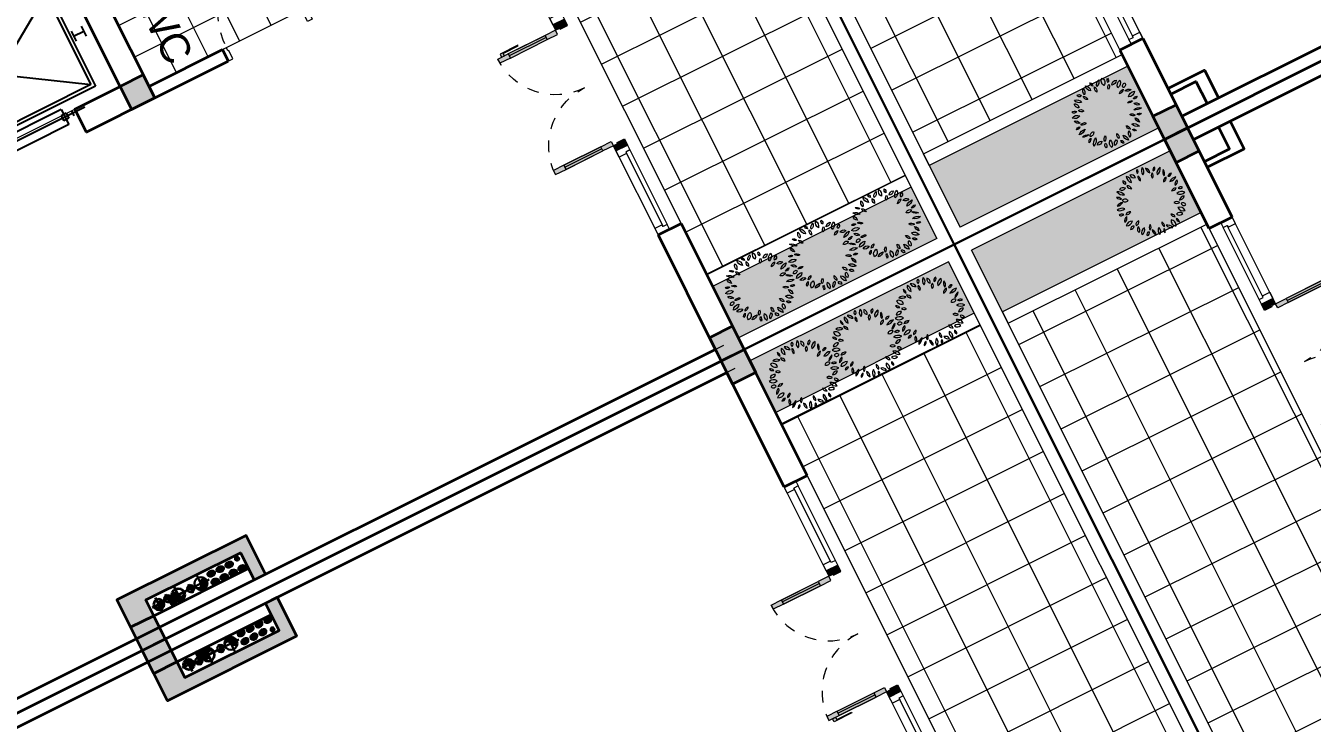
# Model space of a CAD drawing. Header units: millimetres. Extents: x 567980 to 569372, y 2065777 to 2066674.
# Drawn here: x 568869.98 to 568880.93, y 2066361.73 to 2066367.67 of the extents above; entities that cross this region are included whole.
import ezdxf
from ezdxf.enums import TextEntityAlignment as Align

# ---------------------------------------------------------------- set-up
doc = ezdxf.new("R2010")
doc.units = ezdxf.units.MM
for name, pattern in [('ACAD_ISO03W100', [30, 12, -18]), ('CENTER', [3, 1.5, -0.5, 0.5, -0.5]), ('CENTER2', [1.125, 0.75, -0.125, 0.125, -0.125]), ('CONTINOUS', [0]), ('DIVIDEX22', [1.25, 0.625, -0.25, 0, -0.125, 0, -0.25]), ('HIDDEN', [0.75, 0.5, -0.25]), ('PHANTOM2', [1.25, 0.625, -0.125, 0.125, -0.125, 0.125, -0.125]), ('PHANTOM3', [1.5, 0.625, -0.125, 0.125, -0.125, 0.125, -0.125, 0.125, -0.125])]:
    doc.linetypes.add(name, pattern=pattern)
for name, color, linetype, lineweight in [('A-CAY', 76, 'Continuous', 13), ('A-COT VACH', 2, 'Continuous', 35), ('A-CUA', 25, 'Continuous', 5), ('A-DIM', 251, 'Continuous', 15), ('A-HATCH', 251, 'Continuous', 5), ('A-NET THAY', 125, 'Continuous', 18), ('A-NOI THAT', 44, 'Continuous', 9), ('A-TEXT', 7, 'Continuous', 18), ('A-TRUC', 250, 'CENTER', 5), ('A-TUONG', 255, 'Continuous', 35), ('boDnv', 54, 'Continuous', 25), ('N1.1-CN', 4, 'CONTINOUS', 35), ('N1.3-TN', 6, 'CENTER2', 35), ('N1.4-TP', 4, 'PHANTOM2', 35), ('N1.5-TH', 2, 'PHANTOM3', 30), ('N1.6-NM', 3, 'DIVIDEX22', 30), ('N4-OTHER1', 143, 'CONTINOUS', 15)]:
    doc.layers.add(name, color=color, linetype=linetype, lineweight=lineweight)
for name, color, linetype in [('A-NOITHAT', 252, 'Continuous'), ('ChiaLo', 128, 'CENTER'), ('LoLK', 6, 'Continuous'), ('M-CD', 40, 'ACAD_ISO03W100'), ('M-Control', 170, 'CENTER2'), ('M-RP', 140, 'Continuous')]:
    doc.layers.add(name, color=color, linetype=linetype)
doc.styles.add('A1-arial', font='arial.ttf')

# ---------------------------------------------------------------- blocks, each defined once
blk = doc.blocks.new('NEN')
at = {"layer": 'ChiaLo', "ltscale": 5}
for points in [[(196.2286929873517, -37.51924213254824), (148.3875859034015, 58.1347281509079)], [(162.5193001752486, -14.83115650177933), (196.9527133479714, 2.390633686212823)]]:
    blk.add_lwpolyline(points, dxfattribs=at)
at = {"layer": 'LoLK'}
for points in [[(196.9527133480879, 2.390633686445653), (194.268797994242, 7.756879894528538), (177.7228721840074, -0.5185257804114372), (180.4067875377368, -5.884771988261491)], [(199.6366287023993, -2.975612522335723), (196.9527133483207, 2.390633686445653), (180.406787537504, -5.884771988261491), (183.0907028915826, -11.25101819704287)], [(180.4067875376204, -5.884771988727152), (177.7228721836582, -0.5185257794801146), (159.8353848214028, -9.464910292997956), (162.5193001751322, -14.83115650201216)], [(180.4067875377368, -5.884771988959983), (162.5193001754815, -14.83115650177933), (165.2032155293273, -20.19740271032788), (183.0907028914662, -11.2510181972757)]]:
    blk.add_lwpolyline(points, close=True, dxfattribs=at)
blk = doc.blocks.new('NEN NO1')
at = {"layer": 'LoLK'}
for points in [[(-31.6354118231684, 38.49999999743886), (-37.63541182246991, 38.49999999743886), (-37.6354118231684, 19.99999999743886), (-31.63541182386689, 19.99999999743886)], [(-25.63541182293557, 38.49999999767169), (-31.6354118231684, 38.49999999767169), (-31.63541182409972, 19.99999999720603), (-25.63541182386689, 19.9999999969732)], [(-31.63541182340123, 19.99999999720603), (-37.63541182409972, 19.99999999743886), (-37.63541182433255, -2.328306436538696e-09), (-31.63541182409972, -3.026798367500305e-09)], [(-31.6354118231684, 19.99999999720603), (-31.63541182433255, -2.561137080192566e-09), (-25.63541182456538, -2.793967723846436e-09), (-25.63541182386689, 19.9999999969732)]]:
    blk.add_lwpolyline(points, close=True, dxfattribs=at)
blk = doc.blocks.new('*U308')
h = blk.add_hatch(color=253)
h.dxf.hatch_style = 1
h.paths.add_polyline_path([(50.00000000000001, 449.9999999999998), (89.99999999999999, 449.9999999999998), (89.99999999999999, 549.9999999999998), (50.00000000000001, 549.9999999999998)])
h.paths.add_polyline_path([(50, 100), (90, 100), (90, 0), (50, 0)])
h = blk.add_hatch(color=253)
h.dxf.hatch_style = 1
h.paths.add_polyline_path([(1150, 100), (1110, 100), (1110, 0), (1150, 0)])
h.paths.add_polyline_path([(1150, 450), (1110, 450), (1110, 550), (1150, 550)])
h = blk.add_hatch(color=254)
h.dxf.hatch_style = 1
h.paths.add_polyline_path([(21.73011238398612, 344.5156181119089), (21.73011238398612, 514.1349438079922), (50.00000000000001, 514.1349438079922), (50.00000000000001, 485.8650561920074), (27.38408990719472, 485.8650561920074), (27.38408990719472, 344.5156181119089)])
h = blk.add_hatch(color=254)
h.dxf.hatch_style = 1
h.paths.add_polyline_path([(50.00000000000001, 449.9999999999998), (89.99999999999999, 449.9999999999998), (90, 100), (50, 100)])
h = blk.add_hatch(color=254)
h.dxf.hatch_style = 1
h.paths.add_polyline_path([(1110, 450), (1150, 450), (1150, 100), (1110, 100)])
h = blk.add_hatch(color=253)
h.dxf.hatch_style = 1
h.paths.add_polyline_path([(0, 0), (50, 0), (50, -40), (60, -40), (60, -110.0000000000004), (0, -110.0000000000004)])
h = blk.add_hatch(color=253)
h.dxf.hatch_style = 1
h.paths.add_polyline_path([(1200, 0), (1150, 0), (1150, -40), (1140, -40), (1140, -110.0000000000004), (1200, -110.0000000000004)])
at = {"linetype": 'Continuous'}
blk.add_line((70, 100), (69.99999999999999, 449.9999999999998), dxfattribs=at)
for p, q in [((89.99999999999999, 449.9999999999998), (90, 100)), ((1110, 450), (1110, 100)), ((1130, 100), (1130, 450))]:
    blk.add_line(p, q)
for points in [[(50.00000000000001, 449.9999999999998), (89.99999999999999, 449.9999999999998), (89.99999999999999, 549.9999999999998), (50.00000000000001, 549.9999999999998), (50.00000000000001, 449.9999999999998)], [(1150, 450), (1110, 450), (1110, 550), (1150, 550), (1150, 450)], [(50.00000000000001, 452.9059272893353), (50, 100)], [(1150, 452.9059272893355), (1150, 100)], [(50, 100), (90, 100), (90, 0), (50, 0), (50, 100)], [(1150, 100), (1110, 100), (1110, 0), (1150, 0), (1150, 100)]]:
    blk.add_lwpolyline(points)
at = {"linetype": 'HIDDEN', "ltscale": 30}
for points in [[(599.9999999999999, 0, 0.4142135623730951), (50, 549.9999999999999, 0.4142135623730951)], [(599.9999999999999, 0, -0.4142135623730951), (1150, 550.0000000000003, -0.4142135623730951)]]:
    blk.add_lwpolyline(points, format="xyb", dxfattribs=at)
for points in [[(21.73011238398612, 344.5156181119089), (21.73011238398612, 514.1349438079922), (50.00000000000001, 514.1349438079922), (50.00000000000001, 485.8650561920074), (27.38408990719472, 485.8650561920074), (27.38408990719472, 344.5156181119089)], [(50.00000000000001, 449.9999999999998), (89.99999999999999, 449.9999999999998), (90, 100), (50, 100)], [(1110, 450), (1150, 450), (1150, 100), (1110, 100)], [(0, 0), (50, 0), (50, -40), (60, -40), (60, -110.0000000000004), (0, -110.0000000000004)], [(1200, 0), (1150, 0), (1150, -40), (1140, -40), (1140, -110.0000000000004), (1200, -110.0000000000004)]]:
    blk.add_lwpolyline(points, close=True)
blk = doc.blocks.new('*U295')
at = {"ltscale": 10}
for p, q in [((800, 0), (0, 0)), ((755, -70), (45, -70)), ((755, -110), (45, -110))]:
    blk.add_line(p, q, dxfattribs=at)
for points in [[(0, -110), (45, -110), (45, -70), (60, -70), (60, 0), (0, 0)], [(800, -110), (755, -110), (755, -70), (740, -70), (740, 0), (800, 0)]]:
    blk.add_lwpolyline(points, close=True, dxfattribs=at)
blk = doc.blocks.new('AP11B2')
at = {"layer": 'A-NOITHAT'}
for p, q in [((359.9999999990687, 1491.603832304019), (-360.0000000009313, 1491.603832304019)), ((-360.0000000009313, 1341.603832304019), (-360.0000000009313, 1491.603832304019)), ((359.9999999990687, 1341.603832304019), (359.9999999990687, 1491.603832304019)), ((557.9627270745113, 1416.603832304019), (-568.2546845125034, 1416.603832304019)), ((-435.0000000009313, 1391.603832304027), (-435.0000000009313, 1441.603832304019)), ((-385.0000000009313, 1391.603832304027), (-385.0000000009313, 1441.603832304019)), ((-335.0000000009313, 1441.603832304019), (-385.0000000009313, 1441.603832304019)), ((-335.0000000009313, 1391.603832304027), (-385.0000000009313, 1391.603832304027)), ((-335.0000000009313, 1391.603832304027), (-335.0000000009313, 1441.603832304019)), ((384.9999999990687, 1441.603832304019), (334.9999999990687, 1441.603832304019)), ((334.9999999990687, 1391.603832304027), (334.9999999990687, 1441.603832304019)), ((384.9999999990687, 1391.603832304027), (334.9999999990687, 1391.603832304027)), ((384.9999999990687, 1391.603832304027), (384.9999999990687, 1441.603832304019)), ((434.9999999990687, 1391.603832304027), (434.9999999990687, 1441.603832304019)), ((-725.0000000009313, 166.1255714344661), (-725.0000000009313, 1291.603832304019)), ((724.9999999990687, 1291.603832304019), (-725.0000000009313, 1291.603832304019)), ((-695.0000000009313, 366.1255714344516), (-695.0000000009313, 1261.603832304019)), ((694.9999999990687, 1261.603832304019), (-695.0000000009313, 1261.603832304019)), ((694.9999999990687, 366.1255714344516), (-695.0000000009313, 1261.603832304019)), ((-695.0000000009313, 366.1255714344516), (694.9999999990687, 1261.603832304019)), ((359.9999999990687, 1341.603832304019), (-360.0000000009313, 1341.603832304019)), ((694.9999999990687, 366.1255714344516), (694.9999999990687, 1261.603832304019)), ((724.9999999990687, 166.1255714344588), (724.9999999990687, 1291.603832304019)), ((-850.0000000009313, 757.1255714344661), (-850.0000000009313, 857.1255714344661)), ((-750.0000000009313, 807.1255714344588), (-850.0000000009313, 807.1255714344588)), ((-750.0000000009313, 757.1255714344661), (-750.0000000009313, 857.1255714344661)), ((749.9999999990687, 757.1255714344661), (749.9999999990687, 857.1255714344661)), ((749.9999999990687, 807.1255714344588), (849.9999999990687, 807.1255714344516)), ((849.9999999990687, 757.1255714344661), (849.9999999990687, 857.1255714344661)), ((-360.0000000009313, 366.1255714344516), (-695.0000000009313, 366.1255714344516)), ((-420.0000000009313, 246.1255714344588), (-420.0000000009313, 366.1255714344516)), ((-360.0000000009313, 246.1255714344588), (-360.0000000009313, 366.1255714344516)), ((694.9999999990687, 366.1255714344516), (359.9999999990687, 366.1255714344516)), ((359.9999999990687, 246.1255714344516), (359.9999999990687, 366.1255714344516)), ((419.9999999990687, 246.1255714344516), (419.9999999990687, 366.1255714344516)), ((-360.0000000009313, 246.1255714344588), (-420.0000000009313, 246.1255714344588)), ((419.9999999990687, 246.1255714344516), (359.9999999990687, 246.1255714344516)), ((724.9999999990687, 166.1255714344588), (-725.0000000009313, 166.1255714344661)), ((417.3913043467328, 226.1255714344588), (-417.3913043485954, 226.1255714344661)), ((-417.3913043485954, 186.1255714344588), (-417.3913043485954, 226.1255714344661)), ((417.3913043467328, 186.1255714344516), (-417.3913043485954, 186.1255714344588)), ((-9.313225746154785e-10, 186.1255714344516), (-9.313225746154785e-10, 226.1255714344661)), ((417.3913043467328, 186.1255714344516), (417.3913043467328, 226.1255714344588)), ((417.3913043467328, 79.48334088382398), (-417.3913043485954, 79.48334088382398)), ((-417.3913043485954, 39.48334088382398), (-417.3913043485954, 79.48334088382398)), ((417.3913043467328, 39.48334088382398), (-417.3913043485954, 39.48334088382398)), ((-407.3913043476641, -66.86999999999534), (-407.3913043476641, 25)), ((-367.3913043485954, 25), (-407.3913043476641, 25)), ((-357.3913043485954, -15), (-357.3913043485954, 15)), ((-9.313225746154785e-10, 39.48334088382398), (-9.313225746154785e-10, 79.48334088382398)), ((357.3913043467328, -15), (357.3913043467328, 15)), ((407.3913043458015, 25), (367.3913043467328, 25)), ((407.3913043458015, -66.86999999999534), (407.3913043458015, 25)), ((417.3913043467328, 39.48334088382398), (417.3913043467328, 79.48334088382398)), ((-387.3913043485954, -76.86999999999534), (-397.3913043485954, -76.86999999999534)), ((-377.3913043476641, -66.86999999999534), (-377.3913043476641, -24.99999999999272)), ((-367.3913043485954, -24.99999999999272), (-377.3913043476641, -24.99999999999272)), ((377.3913043458015, -24.99999999999272), (367.3913043467328, -24.99999999999272)), ((377.3913043458015, -66.86999999999534), (377.3913043458015, -24.99999999999272)), ((397.3913043467328, -76.86999999999534), (387.3913043467328, -76.86999999999534))]:
    blk.add_line(p, q, dxfattribs=at)
for centre, start, end in [((-367.3913043485954, 15), 0, 90), ((367.3913043467328, 15), 90, 180), ((-397.3913043485954, -66.86999999999534), 180, 270), ((-387.3913043485954, -66.86999999999534), 270, 0), ((-367.3913043485954, -15), 270, 0), ((367.3913043467328, -15), 180, 270), ((387.3913043467328, -66.86999999999534), 180, 270), ((397.3913043467328, -66.86999999999534), 270, 0)]:
    blk.add_arc(centre, 10, start, end, dxfattribs=at)
for p in [(-900.0000000009313, 0), (899.9999999990687, 0)]:
    blk.add_point(p, dxfattribs=at)
blk = doc.blocks.new('*U306')
blk.add_line((69.99999999999977, -100.0000000000002), (69.99999999999842, -866.6666666666034))
for points in [[(2.273736754828163e-13, 146.666666692162), (60.00000000000045, 146.6666666921618), (60.00000000000023, 39.99999999999983), (50.00000000000023, 39.99999999999986), (50, -1.13686837721616e-13), (0, 0)], [(1066.666666666604, 146.6666666921603), (1006.666666666603, 146.6666666921606), (1006.666666666603, 39.99999999999834), (1016.666666666603, 39.99999999999832), (1016.666666666603, -1.687216023459315e-12), (1066.666666666603, -1.829324570611335e-12)], [(50, -1.13686837721616e-13), (49.99999999999797, -966.666666666604), (89.99999999999797, -966.6666666666038), (90, -2.273736754432321e-13)], [(50, -100.0000000000002), (89.99999999999977, -100.0000000000003), (89.99999999999842, -866.6666666666038), (49.99999999999842, -866.6666666666038)]]:
    blk.add_lwpolyline(points, close=True)
at = {"linetype": 'HIDDEN'}
blk.add_arc((50, -1.13686837721616e-13), 966.666666666604, 270, 7.802421844452399e-15, dxfattribs=at)
blk = doc.blocks.new('cot 220')
at = {"layer": 'A-COT VACH'}
h = blk.add_hatch(color=256, dxfattribs=at)
h.dxf.hatch_style = 1
h.paths.add_polyline_path([(110.0000037951395, 109.9999999980937), (-109.9999962048605, 109.9999999980937), (-109.9999962048605, -110.0000000019063), (110.0000037951395, -110.0000000019063)])
blk.add_lwpolyline([(-109.9999962048605, -110.0000000019063), (110.0000037951395, -110.0000000019063), (110.0000037951395, 109.9999999980937), (-109.9999962048605, 109.9999999980937)], close=True, dxfattribs=at)
blk = doc.blocks.new('N-ONGDUNG')
at = {"layer": 'N4-OTHER1', "ltscale": 10}
h = blk.add_hatch(dxfattribs=at)
h.set_pattern_fill('ANSI31', color=256, scale=36.00000000004761, angle=-90.00000000000001, style=0)
h.set_pattern_definition([(314.9999999999999, (39548.85017086168, 159241.458453613), (3.181980515343671, 3.181980515343669), [])])
h.paths.add_polyline_path([(7.275957614183426e-12, 45.00000000005821, -0.4142135623730951), (45.00000000006548, 0), (7.275957614183426e-12, -2.91038304567337e-11)])
h.paths.add_polyline_path([(-45.00000000005093, -1.309672370553017e-10, -0.4142135623741864), (7.275957614183426e-12, 45.00000000005821), (7.275957614183426e-12, 0, 1)])
h.paths.add_polyline_path([(7.275957614183426e-12, 0), (45.00000000006548, 0, -1)])
at = {"linetype": 'Continuous', "ltscale": 10}
for p, q in [((63.00000000008731, 0), (-63.00000000007276, 0)), ((7.275957614183426e-12, 63.00000000008731), (4.365574568510056e-11, -63.00000000008731))]:
    blk.add_line(p, q, dxfattribs=at)
blk.add_circle((7.275957614183426e-12, 0), 45.00000000005951, dxfattribs=at)
for centre, start, end in [((-22.5000000000291, 0), 0, 180), ((22.50000000004366, 0), 180, 0)]:
    blk.add_arc(centre, 22.50000000002975, start, end, dxfattribs=at)
blk = doc.blocks.new('$cc')
h = blk.add_hatch()
h.set_pattern_fill('_USER', color=8, scale=0.05, angle=45, style=0, pattern_type=0)
h.set_pattern_definition([(45, (-200956.0241762463, 465343.0443457479), (-0.03535533905932738, 0.03535533905932738), [])])
edge = h.paths.add_edge_path()
edge.add_arc((-0.1875000000291038, -0.25), 0.3125000000174623, -53.130102349887125, 53.130102349887125, ccw=False)
edge.add_arc((-2.91038304567337e-11, 0), 0.5, 89.99999999666488, 270.00000000333506, ccw=False)
edge.add_arc((0.1874999999708962, 0.25), 0.3124999999825377, 126.8698976415752, 233.1301023584249)
at = {"color": 8}
blk.add_lwpolyline([(0, 0, -0.499999999953434), (0, -0.5, -1.000000000058208), (0, 0.5, 0.5000000000465661), (0, 0, 0.3333333332919413), (0, 0, 0.3333333332919413)], format="xyb", dxfattribs=at)
blk.add_circle((0, 0), 0.5)
blk = doc.blocks.new('A$C9810a9bf')
at = {"layer": 'M-RP', "ltscale": 200}
for centre, radius in [((-14.75, 0), 14.75), ((-14.75, 0), 4.75), ((17.95000000000073, 0), 17.95000000000073), ((17.95000000000073, 0), 7.950000000000728)]:
    blk.add_circle(centre, radius, dxfattribs=at)
blk.add_ellipse((3.200000000000728, 0), major_axis=(-32.70000000000073, 0), ratio=0.7561140155418827, dxfattribs=at)
at = {"layer": 'M-RP', "ltscale": 200, "xscale": 9.5, "yscale": 9.5, "zscale": 9.5, "rotation": 180}
blk.add_blockref('$cc', (-14.75, 0), dxfattribs=at)
at = {"layer": 'M-RP', "ltscale": 200, "xscale": 15.9, "yscale": 15.9, "zscale": 15.9}
blk.add_blockref('$cc', (17.95000000000073, 0), dxfattribs=at)
blk = doc.blocks.new('A$Caa2107e4')
at = {"layer": 'M-Control', "ltscale": 0.03}
for centre, radius in [((-14.75, 0), 14.75), ((-14.75, 0), 4.75), ((17.95000000000073, 0), 17.95000000000073), ((17.95000000000073, 0), 7.950000000000728)]:
    blk.add_circle(centre, radius, dxfattribs=at)
blk.add_ellipse((3.200000000000728, 0), major_axis=(-32.70000000000073, 0), ratio=0.7561140155418827, dxfattribs=at)
at = {"layer": 'M-Control', "ltscale": 0.03, "xscale": 9.5, "yscale": 9.5, "zscale": 9.5, "rotation": 180}
blk.add_blockref('$cc', (-14.75, 0), dxfattribs=at)
at = {"layer": 'M-Control', "ltscale": 0.03, "xscale": 15.9, "yscale": 15.9, "zscale": 15.9}
blk.add_blockref('$cc', (17.95000000000073, 0), dxfattribs=at)
blk = doc.blocks.new('truc kt')
at = {"layer": 'A-HATCH'}
h = blk.add_hatch(color=256, dxfattribs=at)
h.dxf.hatch_style = 1
h.paths.add_polyline_path([(110.0000000009313, 1009.995999998602), (110.0000000009313, 1119.995999998602), (-259.9999999990687, 1119.995999998602), (-259.9999999990687, -110.0040000013978), (9.313225746154785e-10, -110.0040000013978), (9.313225746154785e-10, 109.9959999986022), (-149.9999999990105, 109.9959999986022), (-149.9999999990687, 1009.995999998602)])
at = {"layer": 'A-TUONG'}
for points in [[(110.0000000009313, 1009.995999998602), (110.0000000009313, 1119.995999998602), (-259.9999999990687, 1119.995999998602), (-259.9999999990687, -110.0040000013978), (9.313225746154785e-10, -110.0040000013978), (9.313225746154785e-10, 109.9959999986022), (-149.9999999990105, 109.9959999986022), (-149.9999999990687, 1009.995999998602), (110.0000000009313, 1009.995999998602)], [(9.313225746154785e-10, 109.9999999993015), (9.313225746154785e-10, 1009.995999998602)]]:
    blk.add_lwpolyline(points, dxfattribs=at)
at = {"layer": 'M-CD', "xscale": 34, "yscale": 34, "zscale": 34}
blk.add_blockref('$cc', (-116.0677081884933, 961.473602712038), dxfattribs=at)
at = {"layer": 'M-RP', "ltscale": 200, "rotation": 90}
for name, p in [('A$C9810a9bf', (-26.04999999905704, 961.2459999985876)), ('A$Caa2107e4', (-26.04999999905704, 961.2459999985876)), ('A$C9810a9bf', (-101.049999999057, 875.8459999985935)), ('A$Caa2107e4', (-101.049999999057, 875.8459999985935)), ('A$C9810a9bf', (-26.04999999905704, 875.8459999985935)), ('A$Caa2107e4', (-26.04999999905704, 875.8459999985935)), ('A$C9810a9bf', (-101.049999999057, 790.4459999985993)), ('A$Caa2107e4', (-101.049999999057, 790.4459999985993)), ('A$C9810a9bf', (-26.04999999905704, 790.4459999985993)), ('A$Caa2107e4', (-26.04999999905704, 790.4459999985993)), ('A$C9810a9bf', (-101.049999999057, 705.0459999986051)), ('A$Caa2107e4', (-101.049999999057, 705.0459999986051)), ('A$C9810a9bf', (-26.04999999905704, 705.0459999986051)), ('A$Caa2107e4', (-26.04999999905704, 705.0459999986051))]:
    blk.add_blockref(name, p, dxfattribs=at)
at = {"layer": 'N1.1-CN', "xscale": 0.4444444444444456, "yscale": 0.4444444444444456, "zscale": 0.4444444444444456, "rotation": 90}
blk.add_blockref('N-ONGDUNG', (-19.99999999889405, 308.8576939753111), dxfattribs=at)
at = {"layer": 'N1.3-TN', "xscale": -1, "rotation": 270}
blk.add_blockref('N-ONGDUNG', (-64.99999192910036, 191.9839999961114), dxfattribs=at)
at = {"layer": 'N1.4-TP', "xscale": 1.222222222222222, "yscale": 1.222222222222222, "zscale": 1.222222222222222, "rotation": 270}
blk.add_blockref('N-ONGDUNG', (-64.99999999906868, 375.9839999961696), dxfattribs=at)
at = {"layer": 'N1.5-TH', "xscale": 0.6666666666666677, "yscale": 0.6666666666666677, "zscale": 0.6666666666666677, "rotation": 90}
for p in [(-64.99999999906868, 494.9839999963006), (-75.99999919818947, 281.9839999961259)]:
    blk.add_blockref('N-ONGDUNG', p, dxfattribs=at)
at = {"layer": 'N1.6-NM', "xscale": -1.222222222222222, "yscale": 1.222222222222222, "zscale": 1.222222222222222, "rotation": 270}
blk.add_blockref('N-ONGDUNG', (-64.99999999906868, 591.9839999964315), dxfattribs=at)
blk = doc.blocks.new('mb-cay40')
at = {"color": 0, "linetype": 'ByBlock'}
for centre, radius, start, end in [((-426.9131589077006, 693.7752466762759), 54.12369999999999, 146.8150690002197, 244.0193430003837), ((-495.9196589076018, 674.7454466763011), 54.12369999999999, 326.8150690002197, 64.01934300038363), ((-299.5701589075907, 710.3054466762878), 100.1777, 149.4737229998766, 231.7585850006217), ((-447.8704589076224, 682.5084466762783), 100.1777, 329.4737229998766, 51.75858500062168), ((-230.6878589075932, 779.3904466762833), 98.06469999999999, 192.3059549999538, 259.6848969996826), ((-344.058958907699, 662.0099466762913), 98.06469999999999, 12.30595499995376, 79.68489699968265), ((-147.5025589076395, 637.821246676278), 79.6564, 145.524785000142, 220.8327340004014), ((-273.4387589076068, 630.8271466763035), 79.6564, 325.524785000142, 40.83273400040141), ((-136.2343589076481, 736.8957466763095), 62.92479999999998, 125.4093320002077, 202.7100880001333), ((-230.740058907686, 763.8882466762698), 62.92479999999998, 305.4093320002077, 22.71008800013334), ((16.26654109236551, 684.2603466763248), 136.5301, 133.811686000385, 194.307733999988), ((-210.5471589076042, 749.0423466762695), 136.5301, 313.811686000385, 14.30773399998799), ((112.6560410923557, 711.3373466763078), 137.2196, 163.4642290000644, 212.7905639999698), ((-134.2428589076444, 676.0780466762808), 137.2196, 343.4642290000643, 32.79056399996983), ((138.3718410924193, 615.5002466762926), 80.63699999999999, 104.100357000399, 168.4650159999594), ((39.71864109238959, 709.8323466762886), 80.63699999999999, 284.100357000399, 348.4650159999595), ((-653.7485589076532, 502.9852466762604), 44.2471, 163.4933459999228, 274.4697339999847), ((-692.7238589076442, 471.4445466763245), 44.2471, 343.4933459999227, 94.46973399998471), ((-651.1445589076611, 493.6793466763265), 98.14920000000001, 3.318928999847402, 83.19036500059372), ((-541.5223589077068, 596.8183466762894), 98.14920000000001, 183.3189289998474, 263.1903650005937), ((-554.1702589076594, 555.716446676277), 69.85239999999999, 25.45365099951863, 116.6851969996846), ((-522.4680589076888, 648.1498466762605), 69.85239999999999, 205.4536509995186, 296.6851969996846), ((-390.4405589076341, 597.053746676309), 66.85079999999999, 168.8066020001733, 257.6390980002616), ((-470.3303589076386, 544.7297466762902), 66.85079999999999, 348.8066020001733, 77.63909800026163), ((48.89724109234521, 562.139746676261), 68.7981, 103.8913859995158, 198.9039470000852), ((-32.70725890767062, 606.6362466762985), 68.7981, 283.8913859995158, 18.90394700008519), ((230.3510410923918, 506.037146676299), 141.3623, 100.3005049996434, 160.4476489999013), ((71.86314109229716, 692.4305466762962), 141.3623, 280.3005049996434, 340.4476489999013), ((213.0515410923108, 368.6593466762861), 79.60759999999999, 86.02821900006174, 161.3697619999351), ((143.1294410924311, 473.5071466763002), 79.60759999999999, 266.0282190000617, 341.3697619999351), ((259.9547410923115, 520.9738466762719), 76.85969999999999, 122.5817349996012, 207.1799879998302), ((150.1931410923426, 550.6291466762632), 76.85969999999999, 302.5817349996012, 27.17998799983019), ((299.7197410923836, 426.0202466763112), 53.529, 59.98145400028278, 155.6675900001146), ((277.7252410923538, 494.4245466762877), 53.529, 239.9814540002828, 335.6675900001146), ((-736.4670589076995, 276.7996466763216), 75.60229999999999, 224.257649999822, 288.5926610007619), ((-766.5091589076037, 152.3813466762949), 75.60229999999999, 44.25764999982202, 108.5926610007619), ((-694.8229589076363, 365.1617466763128), 95.9612, 210.9482359996829, 290.5783940005535), ((-743.3930589076772, 225.974346676303), 95.9612, 30.9482359996829, 110.5783940005535), ((-680.1407589076553, 301.4285466763176), 101.6635, 69.72013800080484, 135.6489100005381), ((-717.600058907643, 467.8581466763062), 101.6635, 249.7201380008048, 315.6489100005381), ((-620.4297589075868, 356.9077466762828), 75.7726, 22.57230600034306, 98.33354300080866), ((-561.4437589076697, 460.9655466763143), 75.7726, 202.5723060003431, 278.3335430008087), ((242.9923410922929, 141.0472466762949), 78.02799999999999, 58.87476400066763, 131.2135240002623), ((281.8093410923029, 453.3035466762885), 110.2473, 244.7352629998049, 320.5781150000673), ((319.9207410923555, 283.5921466762593), 110.2473, 64.73526299980486, 140.5781150000674), ((359.2284410923021, 242.1056466762602), 79.1061, 90.25287400078554, 173.52208300028), ((280.2783410924312, 330.1357466762784), 79.1061, 270.2528740007856, 353.5220830002799), ((-659.0736589076696, 39.63904667626048), 110.8102, 100.8761589997203, 165.4479130002026), ((-787.2373589075869, 176.3009466762742), 110.8102, 280.8761589997204, 345.4479130002026), ((-689.6452589076944, -39.14615332373069), 87.35799999999999, 54.97446299936808, 151.3792250002424), ((-716.1905589076923, 74.23634667632723), 87.35799999999999, 234.9744629993681, 331.3792250002423), ((-649.4696589076193, 256.585046676264), 83.90719999999999, 240.5094849996896, 309.291989999972), ((-637.6392589076131, 118.6108466762598), 83.90719999999999, 60.50948499968955, 129.291989999972), ((158.9131410923146, -75.04515332368464), 77.31559999999999, 28.80716499994626, 103.9198800002828), ((208.0612410923932, 37.25554667630786), 77.31559999999999, 208.8071649999463, 283.9198800002828), ((231.9157410923508, 266.539646676305), 78.02799999999999, 238.8747640006676, 311.2135240002623), ((313.8222410924209, -58.64165332372795), 90.3688, 71.37116600059133, 141.7535400000561), ((271.7177410924342, 82.93484667628945), 90.3688, 251.3711660005913, 321.7535400000561), ((349.6776410924213, 166.3968466762817), 97.6447, 209.1951970002367, 286.7189010004093), ((292.527541092335, 25.24994667626743), 97.6447, 29.19519700023669, 106.7189010004093), ((344.0384410923289, 142.0358466763282), 53.57989999999999, 28.1981360000389, 112.1917869993301), ((371.0219410923892, 216.9645466762668), 53.57989999999999, 208.1981360000389, 292.1917869993301), ((-674.8470589076169, -123.2118533237299), 70.02329999999999, 71.8192460004174, 140.0817599994504), ((-706.7037589076499, -11.75075332372944), 70.02329999999999, 251.8192460004175, 320.0817599994504), ((-557.1729589076713, -163.3047533236968), 77.98479999999999, 113.475291999382, 203.4559599999777), ((-659.7790589075885, -122.8160533237024), 77.98479999999999, 293.475291999382, 23.45595999997768), ((-551.4629589076503, -83.00365332367801), 74.9971, 87.17243399982254, 157.2364690000009), ((-616.9188589076803, 20.92074667628185), 74.9971, 267.1724339998225, 337.2364690000009), ((-604.7676589076873, -147.1679533237184), 106.605, 271.6327640008068, 352.0267889999677), ((-496.1556589076645, -268.5169533236767), 106.605, 91.63276400080674, 172.0267889999677), ((-341.8780589076923, -220.9033533237016), 95.91319999999999, 122.8873139993626, 186.7253339999508), ((-489.2111589075648, -151.593553323728), 95.91319999999999, 302.8873139993626, 6.725333999950768), ((-132.5331589076959, -236.0941533236837), 75.353, 148.7876610002004, 221.5977110001933), ((-253.3297589076974, -247.0719533237279), 75.353, 328.7876610002005, 41.59771100019329), ((69.87894109232002, -150.8368533236935), 70.3103, 173.6499809998805, 254.6514450005405), ((-18.61045890764217, -210.8629533236744), 70.3103, 353.6499809998805, 74.65144500054049), ((113.3978410923155, -289.9039533237083), 96.71849999999999, 38.69621399990353, 106.2415449999098), ((161.8329410923761, -136.5778533236808), 96.71849999999999, 218.6962139999035, 286.2415449999098), ((132.8601410923875, -212.990753323691), 116.145, 6.548685999897183, 76.89113199944619), ((274.5892410923552, -86.62635332370701), 116.145, 186.5486859998972, 256.8911319994462), ((296.2157410923683, -68.1395533237228), 50.671, 179.2557220000184, 267.628659000778), ((243.4524410924059, -118.1089533236882), 50.671, 359.2557220000184, 87.62865900077804), ((-472.8800589076418, -293.5357533236747), 49.2563, 76.54190599947391, 193.4774260002929), ((-509.3162589076674, -257.1117533236902), 49.2563, 256.541905999474, 13.4774260002929), ((-314.2852589076501, -280.7871533237339), 91.05040000000001, 159.1169869998805, 230.3606240003511), ((-457.4404589076003, -318.4468533237086), 91.05040000000001, 339.1169869998805, 50.36062400035106), ((-220.1570589075855, -348.4649533237389), 108.6658, 122.1169890002436, 201.7275269999994), ((-378.8747589077102, -296.6562533236793), 108.6658, 302.1169890002436, 21.72752699999944), ((-170.4776589077082, -363.9031533237066), 62.5472, 129.7475050000398, 206.070901000292), ((-266.6537589076324, -343.3009533236764), 62.5472, 309.7475050000398, 26.07090100029198), ((-61.47215890765074, -280.976453323703), 84.6027, 185.3195600000323, 260.4189679996705), ((-159.7919589076482, -372.2426533237012), 84.6027, 5.31956000003229, 80.41896799967047), ((99.92604109243257, -278.0229533236925), 148.0051, 165.2071100000012, 218.3217489999558), ((-159.2895589076797, -332.0080533237124), 148.0051, 345.2071100000012, 38.32174899995582), ((110.3971410924278, -276.4030533237237), 64.3426, 156.7754189998254, 231.2879720002375), ((11.02814109236351, -301.2369533236779), 64.3426, 336.7754189998254, 51.28797200023745)]:
    blk.add_arc(centre, radius, start, end, dxfattribs=at)
blk = doc.blocks.new('*U314')
at = {"layer": 'A-CAY', "xscale": 0.0005, "yscale": 0.0005, "zscale": 0.0005, "rotation": 296.5718179110141}
blk.add_blockref('mb-cay40', (-0.04405994703096804, -0.1336660716145052), dxfattribs=at)
blk = doc.blocks.new('*U315')
at = {"layer": 'A-NET THAY', "color": 0, "linetype": 'ByBlock', "lineweight": -2, "transparency": 16777216}
for p in [(0, 0), (0.6, 0), (1.2, 0)]:
    blk.add_blockref('*U314', p, dxfattribs=at)
blk = doc.blocks.new('MBT1 A1')
at = {"layer": 'A-HATCH', "true_color": 0x46cb3a}
h = blk.add_hatch(dxfattribs=at)
h.set_pattern_fill('CROSS', color=95, scale=0.2, angle=-63.42818208898591, double=1)
h.set_pattern_definition([(296.5718179110141, (-410.517067708075, -66.48982095555402), (0.06708467969339164, -0.02235275711036666), [0.02500000000000001, -0.07500000000000001]), (26.57181791101408, (-410.5226558973081, -66.50659212516621), (0.02235275711036666, 0.06708467969339163), [0.02499999999999999, -0.07499999999999993])])
h.paths.add_polyline_path([(0.6000000000931323, -0.1099999998696148), (0.1099999998696148, -0.1099999996367842), (0.1099999998696148, -1.999999999767169), (0.220000000204891, -1.999999999767169), (0.6000000000931323, -1.999999999767169)])
h.paths.add_polyline_path([(5.889999999897555, -0.1099999996367842), (5.399999999906868, -0.1099999996367842), (5.400000000139698, -1.999999999767169), (5.889999999897555, -1.999999999767169)])
at = {"layer": 'A-HATCH'}
h = blk.add_hatch(dxfattribs=at)
h.set_pattern_fill('SQRTMPLT', color=256, scale=0.4000000000000001, pattern_type=2)
h.set_pattern_definition([(6.232856619229086e-15, (-410.517067708075, -66.48982095555402), (-2.775557561562891e-17, 0.4), []), (90, (-410.517067708075, -66.48982095555402), (-0.4, 0), [])])
h.paths.add_polyline_path([(4.800000000046566, -1.999999999767169), (5.290000000037253, -1.999999999767169), (5.289999999804422, -0.1099999996367842), (0.7100000001955777, -0.1099999996367842), (0.7099999999627471, -1.999999999767169), (1.999999999767169, -1.999999999767169)])
at = {"layer": 'A-HATCH', "ltscale": 100}
h = blk.add_hatch(dxfattribs=at)
h.set_pattern_fill('_USER', color=251, scale=0.3, double=1, pattern_type=0)
h.set_pattern_definition([(6.232856619229086e-15, (-314.5519877213519, -96.80991696077399), (-1.387778780781446e-17, 0.3), []), (90, (-314.5519877213519, -96.80991696077399), (-0.2999999999999999, 0), [])])
h.paths.add_polyline_path([(0.6700006034225225, -4.729995999718085), (0.4600000001955777, -4.729995999950916), (0.4599999999627471, -5.529995999997482), (1.619999999878928, -5.529995999764651), (1.619999999878928, -5.529991999734193), (1.730000000214204, -5.529991999967024), (1.730000000214204, -4.839999999618158), (1.729999999748543, -4.039999999804422), (1.729999999981374, -3.929999999934807), (0.6700006031896919, -3.929999999701977)])
at = {"layer": 'A-NET THAY', "ltscale": 100}
for p, q in [((1.999999999767169, -1.999999999767169), (4.800000000046566, -1.999999999767169)), ((1.729999999981374, -4.829999999841675), (1.729999999748543, -4.029999999795109)), ((0, -5.529995999764651), (1.839999999850988, -5.529995999997482)), ((1.619999999878928, -7.079995999811217), (1.619999999878928, -6.179995999671519))]:
    blk.add_line(p, q, dxfattribs=at)
at = {"layer": 'A-NET THAY'}
for points in [[(0, -2), (0, 0), (6, 0), (6, -1.999999999767169)], [(0.1099999998696148, -1.999999999767169), (0.1099999998696148, -0.1099999996367842), (5.889999999897555, -0.1099999996367842), (5.889999999897555, -1.999999999767169)], [(5.289999999804422, -0.1099999996367842), (5.290000000037253, -1.999999999767169)], [(5.399999999906868, -0.1099999996367842), (5.400000000139698, -1.999999999767169)]]:
    blk.add_lwpolyline(points, dxfattribs=at)
at = {"layer": 'A-TRUC', "ltscale": 0.5}
blk.add_line((5.890000000363216, -16.8899959998671), (5.890000000130385, -2.109995999606326), dxfattribs=at)
at = {"layer": 'A-TUONG'}
for p, q in [((4.800000000046566, -2.219995999708772), (4.800000000046566, -1.999999999767169)), ((4.800000000046566, -1.999999999767169), (6.000000000232831, -1.999999999767169)), ((6.000000000232831, -17.10999599960633), (6.000000000232831, -1.999999999767169)), ((4.800000000046566, -2.219995999708772), (5.890000000130385, -2.219995999941602)), ((5.890000000130385, -12.27999599976465), (5.890000000130385, -2.219995999941602)), ((1.730000000214204, -5.529995999997482), (1.729999999981374, -4.829999999608845)), ((1.729999999981374, -4.829999999608845), (1.840000000083819, -4.829999999841675)), ((1.839999999850988, -5.529995999997482), (1.840000000083819, -4.829999999841675)), ((1.730000000214204, -5.529995999997482), (1.839999999850988, -5.529995999997482))]:
    blk.add_line(p, q, dxfattribs=at)
at = {"layer": 'A-TUONG', "ltscale": 100}
for p, q in [((4.800000000046566, -2.219995999708772), (5.890000000130385, -2.219995999941602)), ((1.729999999981374, -4.829999999608845), (1.840000000083819, -4.829999999841675))]:
    blk.add_line(p, q, dxfattribs=at)
blk.add_lwpolyline([(1.840000000083819, -7.079995999811217), (1.840000000083819, -7.729995999718085), (0, -7.729995999718085), (0, -5.529995999764651), (1.839999999850988, -5.529995999997482), (1.840000000083819, -6.179995999904349), (1.619999999878928, -6.179995999671519), (1.619999999878928, -5.749995999736711), (0.2199999999720603, -5.749995999736711), (0.2199999999720603, -7.509995999978855), (1.620000000111759, -7.509995999746025), (1.619999999878928, -7.079995999811217)], close=True, dxfattribs=at)
at = {"layer": 'A-COT VACH', "xscale": 0.001, "yscale": 0.001, "zscale": 0.001}
for p in [(5.889999996405095, -2.109999999869615), (1.729999996256083, -5.639991999836639), (5.889999996405095, -7.619999999646097)]:
    blk.add_blockref('cot 220', p, dxfattribs=at)
at = {"layer": 'A-CUA', "yscale": 0.0009999999999999998, "rotation": 180}
for name, p, xscale, zscale in [('*U295', (2, -2.219995999941602), -0.0009999999999999998, 0.001), ('*U308', (2.800000000046566, -2.219995999941602), -0.0009999999999999998, 0.001), ('*U295', (4.800000000046566, -2.219995999708772), 0.0009999999999999998, 0.0009999999999999998)]:
    blk.add_blockref(name, p, dxfattribs=dict(at, xscale=xscale, zscale=zscale))
at = {"layer": 'A-CUA', "extrusion": (0, 0, -1), "xscale": -0.0007500000000000047, "yscale": 0.0007500000000000047, "zscale": -0.0007500000000000047, "rotation": 90}
blk.add_blockref('*U306', (-1.729999999748543, -4.029999999795109), dxfattribs=at)
at = {"layer": 'A-DIM', "xscale": 0.001, "yscale": 0.001, "zscale": 0.001}
blk.add_blockref('truc kt', (5.78000000026077, -7.61999599984847), dxfattribs=at)
at = {"layer": 'A-NET THAY', "extrusion": (0, 0, -1), "zscale": -1, "rotation": 90}
blk.add_blockref('*U315', (-5.581000000005588, -1.639999999897555), dxfattribs=at)
at = {"layer": 'A-NOI THAT', "linetype": 'Continuous', "xscale": -0.0009583333333333351, "yscale": 0.0009583333333333351, "zscale": 0.0009583333333333339, "rotation": 270}
blk.add_blockref('AP11B2', (0.2863796604797244, -6.629995999624953), dxfattribs=at)
at = {"layer": 'A-TEXT', "style": 'A1-arial'}
blk.add_text('WC', height=0.2500000000000001, dxfattribs=at).set_placement((1.365777087863535, -5.31130220904015), align=Align.CENTER)
blk = doc.blocks.new('*U321')
at = {"ltscale": 10}
for p, q in [((774.9999097874388, 0), (0, 0)), ((729.9999097874388, -70), (45, -70)), ((729.9999097874388, -110), (45, -110))]:
    blk.add_line(p, q, dxfattribs=at)
for points in [[(0, -110), (45, -110), (45, -70), (60, -70), (60, 0), (0, 0)], [(774.9999097874388, -110), (729.9999097874388, -110), (729.9999097874388, -70), (714.9999097874388, -70), (714.9999097874388, 0), (774.9999097874388, 0)]]:
    blk.add_lwpolyline(points, close=True, dxfattribs=at)
blk = doc.blocks.new('MBT1 A18N')
at = {"layer": 'A-HATCH', "true_color": 0x46cb3a}
h = blk.add_hatch(dxfattribs=at)
h.set_pattern_fill('CROSS', color=95, scale=0.2, angle=180, double=1)
h.set_pattern_definition([(180, (4959.282499999274, -137.7914999998175), (-0.05000000000000001, -0.05), [0.02499999999999999, -0.07499999999999998]), (270, (4959.269999999553, -137.778999999864), (0.05, -0.05000000000000002), [0.025, -0.07500000000000001])])
h.paths.add_polyline_path([(-0.6969136407133192, 0.1100000001024455), (-0.1100000005681068, 0.1100000001024455), (-0.1100000005681068, 2.000000000232831), (-0.6969136411789805, 2.000000000465661)])
h.paths.add_polyline_path([(-5.890025578439236, 0.1099999996367842), (-5.303111937828362, 0.1099999996367842), (-5.303111937828362, 1.009999999543652), (-5.303111937828362, 2.000000000232831), (-5.890465096337721, 2)])
at = {"layer": 'A-HATCH', "ltscale": 100}
h = blk.add_hatch(dxfattribs=at)
h.set_pattern_fill('_USER', color=251, scale=0.4000000000000001, angle=180, double=1, pattern_type=0)
h.set_pattern_definition([(180, (4964475.611936973, -139791.5000000393), (-2.775557561562891e-17, -0.4), []), (270, (4964475.611936973, -139791.5000000393), (0.4000000000000001, -5.551115123125783e-17), [])])
h.paths.add_polyline_path([(-5.193111937493086, 2.000077642733231), (-5.193111937493086, 0.1099999996367842), (-0.8069136410485953, 0.1100000001024455), (-0.806913641281426, 2.000000000232831), (-1.406913640908897, 2.000048018060625), (-2.700144892791286, 2.000048018060625)])
at = {"layer": 'A-NET THAY'}
for p, q in [((-6.000000001164153, 2.000000000232831), (-6.000000000931323, 2.328306436538696e-10)), ((-5.890000000596046, 2.000000000232831), (-5.890000000596046, 0.1099999998696148)), ((-2.40000000060536, 2.000000000232831), (-5.150000000372529, 2.000000000232831)), ((-0.1100000005681068, 0.1100000001024455), (-5.890000000596046, 0.1099999998696148)), ((0, 2.328306436538696e-10), (-6.000000000931323, 2.328306436538696e-10))]:
    blk.add_line(p, q, dxfattribs=at)
at = {"layer": 'A-NET THAY', "ltscale": 100}
blk.add_lwpolyline([(-5.303111937828362, 0.1099999998696148), (-5.193111937493086, 0.1099999998696148), (-5.193111937725917, 2.000000000232831), (-5.303111937828362, 2.000000000232831)], close=True, dxfattribs=at)
at = {"layer": 'A-TUONG'}
for p, q in [((-6.000000001164153, 2.000000000232831), (-6.000000000931323, 15.50000001071021)), ((-5.890000001061708, 2.21999999997206), (-5.890000001294538, 6.800000000046566)), ((-5.150000000139698, 2.21999999997206), (-5.890000001061708, 2.21999999997206)), ((-5.150000000139698, 2.21999999997206), (-5.150000000372529, 2.000000000232831)), ((-5.150000000372529, 2.000000000232831), (-6.000000001164153, 2.000000000232831))]:
    blk.add_line(p, q, dxfattribs=at)
for points in [[(-5.625000000931323, 2.219991999911144), (-5.625000001396984, 2.569996000034735), (-5.890000000828877, 2.569995999801904)], [(-5.680000001098961, 2.219991999911144), (-5.68000000086613, 2.45999600016512), (-5.890000000828877, 2.45999600039795)]]:
    blk.add_lwpolyline(points, dxfattribs=at)
at = {"layer": 'A-CAY', "xscale": 0.0004999999999999999, "yscale": 0.0004999999999999999, "zscale": 0.0004999999999999999, "rotation": 180}
blk.add_blockref('mb-cay40', (-5.679801080143079, 1.760041621280834), dxfattribs=at)
at = {"layer": 'A-COT VACH', "xscale": 0.0009999999999999998, "yscale": 0.0009999999999999998, "zscale": 0.0009999999999999998, "rotation": 180}
blk.add_blockref('cot 220', (-5.889999997569248, 2.110000000102445), dxfattribs=at)
at = {"layer": 'A-CUA', "yscale": 0.001, "zscale": 0.001}
for name, p, xscale in [('*U308', (-3.175000000046566, 2.219998069107533), -0.001), ('*U321', (-5.150000000372529, 2.219998069340363), 0.001)]:
    blk.add_blockref(name, p, dxfattribs=dict(at, xscale=xscale))
blk = doc.blocks.new('MBT1 NO1')
at = {"layer": 'LoLK'}
for name, p in [('MBT1 A18N', (-25.63541181245819, 20.00000000256114)), ('NEN NO1', (3.492459654808044e-09, 3.725290298461914e-09)), ('MBT1 A1', (-37.63541181874461, 20.00000000931323))]:
    blk.add_blockref(name, p, dxfattribs=at)
at = {"layer": 'LoLK', "xscale": -1}
for name, p in [('MBT1 A18N', (-37.635411814088, 20.00000000256114)), ('MBT1 A1', (-25.63541181897745, 20.00000000931323))]:
    blk.add_blockref(name, p, dxfattribs=at)

msp = doc.modelspace()

# ---------------------------------------------------------------- block references
at = {"layer": 'boDnv'}
msp.add_blockref('NEN', (568697.4807461541, 2066371.697269554), dxfattribs=at)

# ---------------------------------------------------------------- next in the draw order: block references
at = {"layer": 'LoLK', "rotation": 296.5718179020918}
msp.add_blockref('MBT1 NO1', (568874.1511741842, 2066328.57221157), dxfattribs=at)

doc.saveas('drawing.dxf')
